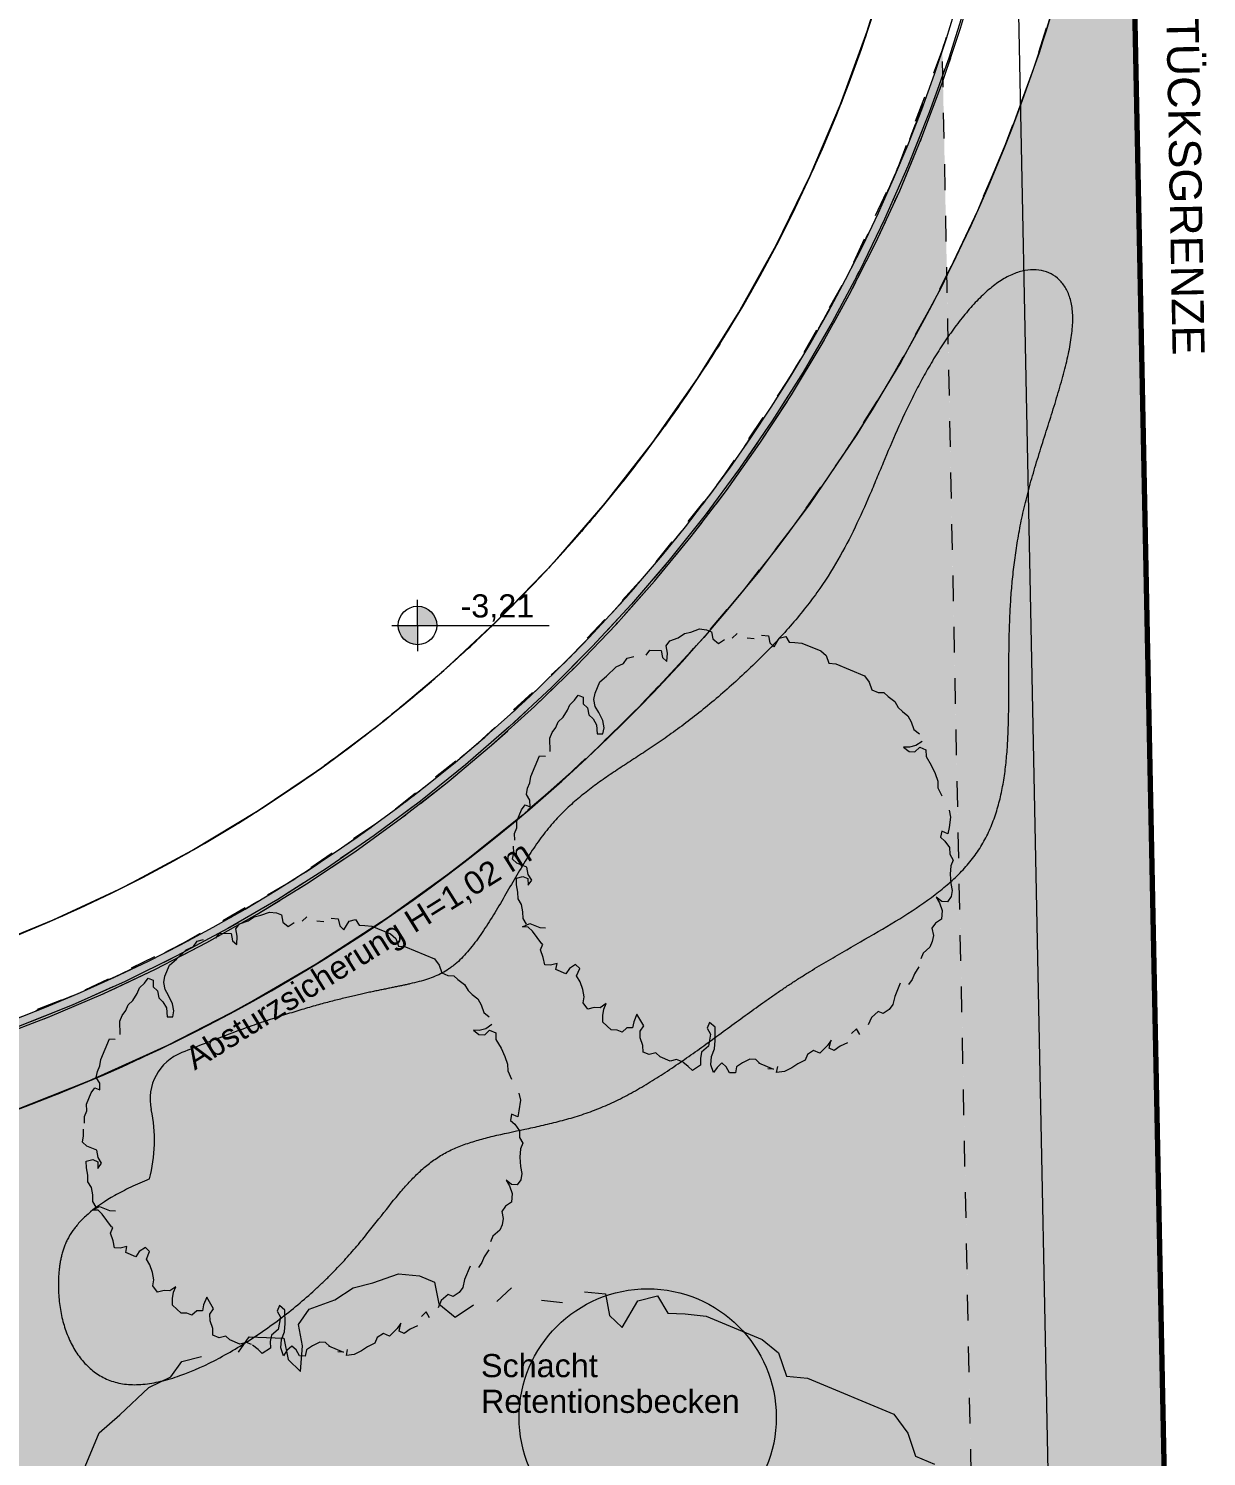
# Model space of a CAD drawing. Header units: metres. Extents: x -2.6 to 53.4, y 58.8 to 100.4.
# Drawn here: x 47.89 to 52.47, y 65.02 to 70.57 of the extents above; entities that cross this region are included whole.
import ezdxf

# ---------------------------------------------------------------- set-up
doc = ezdxf.new("R2010")
doc.units = ezdxf.units.M
doc.linetypes.add('Verdeckt', pattern=[0.003, 0.002, -0.001])
doc.linetypes.add('Verdeckt Unten', pattern=[0.005, 0.003, -0.002])
for name, color, linetype, lineweight in [('A-DETL-GENF_', 92, 'Continuous', 13), ('A-DETL-MBND', 5, 'Continuous', 5), ('A-FLOR-HRAL', 11, 'Continuous', 5), ('A_2D', 7, 'Continuous', 13), ('A_Baeume', 92, 'Continuous', 13), ('A_Decken', 8, 'Continuous', 13), ('A_Gelaender', 7, 'Continuous', 13), ('A_Grundstuecksgrenze', 5, 'Continuous', 70), ('A_Raeume', 7, 'Continuous', 13), ('A_Raeume_', 7, 'Continuous', 5), ('G-ANNO-DIMS_', 111, 'Continuous', 9), ('Text', 130, 'Continuous', 9)]:
    doc.layers.add(name, color=color, linetype=linetype, lineweight=lineweight)
doc.styles.add('Arial_2', font='arial.ttf', dxfattribs={"height": 0.09})
doc.styles.add('Arial_3', font='arial.ttf', dxfattribs={"height": 0.125})

# ---------------------------------------------------------------- blocks, each defined once
blk = doc.blocks.new('Bepf_Baum - Japanischer Ahorn - 3_0 Meter-V11-263_PP_00EG_BT1')
at = {"layer": 'A_Baeume'}
for p, q in [((-0.1845, 0.7989), (-0.1793, 0.8384)), ((-0.1793, 0.8384), (-0.1582, 0.8542)), ((-0.1582, 0.8542), (-0.1372, 0.8384)), ((-0.1372, 0.8384), (-0.1162, 0.8463)), ((-0.1162, 0.8463), (-0.0899, 0.8542)), ((-0.0899, 0.8542), (-0.011, 0.8542)), ((-0.011, 0.8542), (0.0152, 0.8463)), ((0.0152, 0.8463), (0.0363, 0.8226)), ((-0.3475, 0.7673), (-0.337, 0.791)), ((-0.2949, 0.791), (-0.2687, 0.7989)), ((-0.2476, 0.8226), (-0.2213, 0.8305)), ((-0.2213, 0.8305), (-0.2056, 0.8068)), ((-0.2056, 0.8068), (-0.1845, 0.7989)), ((0.0363, 0.8226), (0.0626, 0.8305)), ((0.0626, 0.8305), (0.1835, 0.8305)), ((0.1835, 0.8305), (0.2098, 0.8147)), ((0.2098, 0.8147), (0.2308, 0.791)), ((0.2308, 0.791), (0.2571, 0.791)), ((0.2571, 0.791), (0.2781, 0.7989)), ((0.2781, 0.7989), (0.2991, 0.791)), ((0.2991, 0.791), (0.3307, 0.7831)), ((0.3307, 0.7831), (0.3517, 0.7673)), ((-0.5263, 0.712), (-0.5052, 0.7278)), ((-0.5052, 0.7278), (-0.4789, 0.7515)), ((-0.4789, 0.7515), (-0.4527, 0.7594)), ((-0.4527, 0.7594), (-0.4316, 0.7594)), ((-0.4316, 0.7594), (-0.4159, 0.7357)), ((-0.4159, 0.7357), (-0.3896, 0.7278)), ((-0.3896, 0.7278), (-0.3738, 0.7515)), ((0.3517, 0.7673), (0.3727, 0.7594)), ((0.3727, 0.7594), (0.399, 0.7515)), ((0.399, 0.7515), (0.4201, 0.7357)), ((0.4201, 0.7357), (0.4411, 0.712)), ((-0.5683, 0.6646), (-0.542, 0.6883)), ((-0.5683, 0.6646), (-0.542, 0.6883)), ((-0.542, 0.6883), (-0.5263, 0.712)), ((0.4411, 0.712), (0.4674, 0.7041)), ((0.4884, 0.6804), (0.4726, 0.6567)), ((-0.6262, 0.6014), (-0.5841, 0.6172)), ((-0.5841, 0.6172), (-0.5683, 0.5935)), ((-0.5736, 0.6409), (-0.5683, 0.6646)), ((-0.5578, 0.6172), (-0.5736, 0.6409)), ((-0.5473, 0.5856), (-0.5578, 0.6172)), ((0.4516, 0.6409), (0.4306, 0.633)), ((0.4306, 0.633), (0.4569, 0.6251)), ((0.4726, 0.6567), (0.4516, 0.6409)), ((0.4569, 0.6251), (0.4779, 0.633)), ((0.4779, 0.633), (0.4884, 0.6567)), ((0.4884, 0.6567), (0.5147, 0.6567)), ((0.5147, 0.6567), (0.5252, 0.633)), ((0.5252, 0.633), (0.5568, 0.6093)), ((-0.6314, 0.5777), (-0.6262, 0.6014)), ((-0.5683, 0.5935), (-0.5473, 0.5856)), ((0.5568, 0.6093), (0.583, 0.5856)), ((0.583, 0.5856), (0.6041, 0.5619)), ((0.6041, 0.5619), (0.6146, 0.5382)), ((-0.7208, 0.4908), (-0.6998, 0.5145)), ((-0.6998, 0.5145), (-0.6945, 0.5382)), ((-0.6945, 0.5382), (-0.6735, 0.554)), ((0.6146, 0.5382), (0.6409, 0.5145)), ((-0.7418, 0.4434), (-0.7208, 0.4908)), ((0.6882, 0.475), (0.704, 0.4513)), ((0.704, 0.4513), (0.7145, 0.4118)), ((-0.7576, 0.4118), (-0.7418, 0.4434)), ((-0.7576, 0.3644), (-0.7576, 0.4118)), ((0.7145, 0.4118), (0.7197, 0.3881)), ((-0.7523, 0.3407), (-0.7576, 0.3644)), ((-0.7366, 0.317), (-0.7523, 0.3407)), ((0.6934, 0.3881), (0.6987, 0.3644)), ((0.7197, 0.3881), (0.6934, 0.3881)), ((0.6987, 0.3644), (0.7197, 0.3565)), ((0.7197, 0.3565), (0.746, 0.3407)), ((0.746, 0.3407), (0.7565, 0.317)), ((-0.8312, 0.2854), (-0.8207, 0.3091)), ((-0.8312, 0.2617), (-0.8312, 0.2854)), ((-0.8207, 0.3091), (-0.8154, 0.3328)), ((-0.8154, 0.3328), (-0.7944, 0.3328)), ((-0.7944, 0.3328), (-0.7839, 0.3091)), ((-0.7839, 0.3091), (-0.7628, 0.3012)), ((-0.7628, 0.3012), (-0.7471, 0.2775)), ((-0.7155, 0.3012), (-0.7366, 0.317)), ((-0.6892, 0.2775), (-0.7155, 0.3012)), ((0.7565, 0.317), (0.7776, 0.3012)), ((0.7776, 0.3012), (0.7776, 0.2775)), ((-0.847, 0.2064), (-0.8365, 0.2301)), ((-0.8365, 0.2301), (-0.8312, 0.2617)), ((-0.7471, 0.2775), (-0.726, 0.2696)), ((-0.726, 0.2696), (-0.705, 0.2538)), ((-0.705, 0.2538), (-0.6892, 0.2222)), ((-0.6735, 0.2538), (-0.6892, 0.2775)), ((-0.6892, 0.2222), (-0.6682, 0.2301)), ((-0.6682, 0.2301), (-0.6735, 0.2538)), ((0.7776, 0.2775), (0.7881, 0.2459)), ((0.7881, 0.2459), (0.8039, 0.2143)), ((-0.8522, 0.159), (-0.847, 0.1827)), ((-0.847, 0.1827), (-0.847, 0.2064)), ((0.8039, 0.2143), (0.8196, 0.1906)), ((0.8196, 0.1906), (0.8249, 0.1669)), ((0.8249, 0.1669), (0.8196, 0.1432)), ((-0.8522, 0.1353), (-0.8522, 0.159)), ((-0.8312, 0.0879), (-0.8522, 0.1353)), ((0.7723, 0.1432), (0.7933, 0.1274)), ((0.7986, 0.1353), (0.7723, 0.1432)), ((0.7933, 0.1274), (0.8144, 0.1037)), ((0.8196, 0.1432), (0.7986, 0.1353)), ((-0.8627, 0.0563), (-0.8417, 0.0642)), ((-0.8627, -0.0306), (-0.8627, 0.0563)), ((0.8249, 0.0721), (0.8091, 0.0484)), ((0.8144, 0.1037), (0.8249, 0.0721)), ((0.8091, 0.0484), (0.8039, 0.0247)), ((0.8039, 0.0247), (0.8196, 0.001)), ((0.8196, 0.001), (0.8249, -0.0227)), ((-0.8575, -0.0543), (-0.8627, -0.0306)), ((-0.8575, -0.078), (-0.8575, -0.0543)), ((0.8249, -0.0464), (0.8091, -0.078)), ((0.8249, -0.0227), (0.8249, -0.0464)), ((-0.8522, -0.1017), (-0.8575, -0.078)), ((-0.8312, -0.1175), (-0.8522, -0.1017)), ((0.8091, -0.078), (0.8091, -0.1017)), ((-0.847, -0.1649), (-0.8417, -0.1412)), ((-0.847, -0.2123), (-0.847, -0.1649)), ((-0.8417, -0.1412), (-0.8207, -0.1412)), ((-0.8207, -0.1412), (-0.8312, -0.1175)), ((0.8144, -0.1333), (0.8091, -0.1649)), ((0.8091, -0.1649), (0.8091, -0.1886)), ((-0.8365, -0.236), (-0.847, -0.2123)), ((0.7723, -0.2202), (0.7723, -0.2755)), ((0.8091, -0.1886), (0.8039, -0.2123)), ((-0.8365, -0.2597), (-0.8365, -0.236)), ((-0.8259, -0.2834), (-0.8365, -0.2597)), ((0.7723, -0.2755), (0.7776, -0.3071)), ((-0.8102, -0.3308), (-0.8207, -0.3071)), ((-0.8049, -0.3545), (-0.8102, -0.3308)), ((0.7723, -0.3308), (0.7565, -0.3545)), ((0.7776, -0.3071), (0.7723, -0.3308)), ((-0.7839, -0.3624), (-0.8049, -0.3545)), ((-0.7418, -0.3624), (-0.7839, -0.3624)), ((-0.726, -0.3861), (-0.7418, -0.3624)), ((-0.705, -0.4019), (-0.726, -0.3861)), ((0.7355, -0.3545), (0.7197, -0.3861)), ((0.7197, -0.3861), (0.7197, -0.4177)), ((0.7565, -0.3545), (0.7355, -0.3545)), ((-0.7628, -0.4177), (-0.7418, -0.4019)), ((-0.7523, -0.4414), (-0.7628, -0.4177)), ((-0.7366, -0.4651), (-0.7523, -0.4414)), ((-0.7418, -0.4019), (-0.7208, -0.4019)), ((-0.7208, -0.4019), (-0.7103, -0.4256)), ((-0.7103, -0.4256), (-0.705, -0.4019)), ((-0.726, -0.4888), (-0.7366, -0.4651)), ((-0.705, -0.5046), (-0.726, -0.4888)), ((0.6829, -0.4493), (0.6724, -0.473)), ((0.704, -0.4651), (0.6829, -0.4493)), ((-0.6892, -0.5283), (-0.705, -0.5046)), ((-0.6787, -0.552), (-0.6892, -0.5283)), ((-0.6577, -0.5678), (-0.6787, -0.552)), ((-0.6051, -0.5599), (-0.5841, -0.552)), ((0.6041, -0.552), (0.5883, -0.5915)), ((0.6093, -0.5283), (0.6041, -0.552)), ((0.6146, -0.5599), (0.6093, -0.5283)), ((0.6514, -0.5362), (0.6356, -0.5599)), ((0.6724, -0.5125), (0.6514, -0.5362)), ((-0.6682, -0.5836), (-0.6472, -0.5599)), ((-0.6472, -0.5757), (-0.6682, -0.5836)), ((-0.6472, -0.5599), (-0.6051, -0.5599)), ((-0.6262, -0.5836), (-0.6472, -0.5757)), ((-0.5736, -0.6152), (-0.6262, -0.5836)), ((0.562, -0.5915), (0.5462, -0.6152)), ((0.5883, -0.5915), (0.562, -0.5915)), ((0.6356, -0.5599), (0.6146, -0.5599)), ((-0.5683, -0.6152), (-0.5736, -0.6152)), ((-0.5683, -0.6389), (-0.5683, -0.6152)), ((-0.5473, -0.6626), (-0.5683, -0.6389)), ((-0.5315, -0.6863), (-0.5473, -0.6626)), ((-0.4895, -0.6626), (-0.5105, -0.6784)), ((-0.4842, -0.6863), (-0.4895, -0.6626)), ((-0.4369, -0.6626), (-0.4421, -0.6863)), ((-0.4211, -0.6389), (-0.4369, -0.6626)), ((-0.4001, -0.6468), (-0.4211, -0.6389)), ((-0.4001, -0.6784), (-0.4001, -0.6468)), ((0.1467, -0.6468), (0.1467, -0.6705)), ((0.173, -0.6547), (0.1467, -0.6468)), ((0.194, -0.7021), (0.173, -0.6547)), ((0.5252, -0.6626), (0.5094, -0.6863)), ((0.5462, -0.6389), (0.5252, -0.6626)), ((0.5462, -0.6152), (0.5462, -0.6389)), ((-0.5105, -0.6784), (-0.5315, -0.6863)), ((-0.4421, -0.6863), (-0.4842, -0.6863)), ((-0.3791, -0.6942), (-0.4001, -0.6784)), ((-0.358, -0.7179), (-0.3791, -0.6942)), ((-0.3423, -0.7416), (-0.358, -0.7179)), ((0.1467, -0.6705), (0.1677, -0.6863)), ((0.1677, -0.6863), (0.1782, -0.7337)), ((0.2045, -0.7337), (0.194, -0.7021)), ((0.3465, -0.7179), (0.3254, -0.7416)), ((0.3675, -0.71), (0.3465, -0.7179)), ((0.3885, -0.7179), (0.3675, -0.71)), ((0.3833, -0.7179), (0.4464, -0.7179)), ((0.4464, -0.7179), (0.4253, -0.7258)), ((0.4621, -0.7258), (0.4569, -0.7021)), ((0.4884, -0.71), (0.4621, -0.7258)), ((0.5094, -0.6863), (0.4884, -0.71)), ((-0.337, -0.7653), (-0.3423, -0.7416)), ((-0.3107, -0.7811), (-0.337, -0.7653)), ((-0.2897, -0.7653), (-0.3107, -0.7811)), ((-0.2687, -0.7574), (-0.2897, -0.7653)), ((-0.2529, -0.7337), (-0.2687, -0.7574)), ((-0.2529, -0.7574), (-0.2529, -0.7337)), ((-0.2476, -0.7811), (-0.2529, -0.7574)), ((-0.1267, -0.7258), (-0.1267, -0.7574)), ((-0.0846, -0.7574), (-0.1267, -0.7258)), ((-0.1267, -0.7574), (-0.1214, -0.7811)), ((-0.0899, -0.7811), (-0.0846, -0.7574)), ((0.1782, -0.7337), (0.1625, -0.7653)), ((0.1625, -0.7653), (0.1677, -0.789)), ((0.2045, -0.7653), (0.2045, -0.7337)), ((0.215, -0.7969), (0.2045, -0.7653)), ((0.2518, -0.7732), (0.2413, -0.7969)), ((0.2729, -0.7811), (0.2518, -0.7732)), ((0.3254, -0.7416), (0.3097, -0.7653)), ((0.3097, -0.7653), (0.3149, -0.789)), ((-0.2371, -0.8048), (-0.2476, -0.7811)), ((-0.1951, -0.8206), (-0.2371, -0.8048)), ((-0.174, -0.8127), (-0.1951, -0.8206)), ((-0.153, -0.8127), (-0.174, -0.8127)), ((-0.1425, -0.789), (-0.153, -0.8127)), ((-0.1214, -0.7811), (-0.1425, -0.789)), ((-0.0794, -0.8048), (-0.0899, -0.7811)), ((-0.0584, -0.8285), (-0.0794, -0.8048)), ((-0.0478, -0.8522), (-0.0584, -0.8285)), ((0.0836, -0.8285), (0.0626, -0.8443)), ((0.1046, -0.8285), (0.0836, -0.8285)), ((0.1362, -0.8364), (0.1099, -0.8285)), ((0.1782, -0.8127), (0.1572, -0.8443)), ((0.1677, -0.789), (0.1782, -0.8127)), ((0.2361, -0.8206), (0.215, -0.7969)), ((0.2413, -0.7969), (0.2361, -0.8206)), ((0.2939, -0.7969), (0.2729, -0.7811)), ((0.3149, -0.789), (0.2939, -0.7969)), ((-0.0216, -0.8522), (-0.0478, -0.8522)), ((-0.0005, -0.8364), (-0.0216, -0.8522)), ((0.0205, -0.8443), (-0.0005, -0.8364)), ((0.0626, -0.8443), (0.0205, -0.8443)), ((0.1572, -0.8443), (0.1362, -0.8364))]:
    blk.add_line(p, q, dxfattribs=at)
blk = doc.blocks.new('Bepf_Baum - Rotahorn - 9 Meter-1598783-263_PP_00EG_BT1')
at = {"layer": 'A_Baeume'}
for p, q in [((-0.5378, 2.5152), (-0.4747, 2.5626)), ((-0.4747, 2.5626), (-0.4117, 2.5152)), ((-0.3486, 2.5389), (-0.2697, 2.5626)), ((-0.2697, 2.5626), (-0.0331, 2.5626)), ((-0.0331, 2.5626), (0.0457, 2.5389)), ((-0.5536, 2.3967), (-0.5378, 2.5152)), ((-0.4117, 2.5152), (-0.3486, 2.5389)), ((0.0457, 2.5389), (0.1088, 2.4678)), ((-0.7429, 2.4678), (-0.664, 2.4915)), ((-0.664, 2.4915), (-0.6167, 2.4204)), ((0.1088, 2.4678), (0.1877, 2.4915)), ((0.1877, 2.4915), (0.5504, 2.4915)), ((0.5504, 2.4915), (0.6293, 2.4441)), ((-0.8848, 2.373), (-0.806, 2.3967)), ((-0.6167, 2.4204), (-0.5536, 2.3967)), ((0.6293, 2.4441), (0.6924, 2.373)), ((-1.0425, 2.3019), (-1.011, 2.373)), ((0.6924, 2.373), (0.7713, 2.373)), ((-1.4368, 2.2545), (-1.358, 2.2782)), ((-1.358, 2.2782), (-1.2949, 2.2782)), ((-1.2949, 2.2782), (-1.2476, 2.2071)), ((-1.5157, 2.1834), (-1.4368, 2.2545)), ((-1.1687, 2.1834), (-1.1214, 2.2545)), ((-1.5788, 2.136), (-1.5157, 2.1834)), ((-1.2476, 2.2071), (-1.1687, 2.1834)), ((-1.6261, 2.0649), (-1.5788, 2.136)), ((-1.705, 1.9938), (-1.6261, 2.0649)), ((-1.705, 1.9938), (-1.6261, 2.0649)), ((-1.7207, 1.9227), (-1.705, 1.9938)), ((-1.6734, 1.8516), (-1.7207, 1.9227)), ((-1.8785, 1.8042), (-1.7523, 1.8516)), ((-1.7523, 1.8516), (-1.705, 1.7805)), ((-1.6419, 1.7568), (-1.6734, 1.8516)), ((-1.8942, 1.7331), (-1.8785, 1.8042)), ((-1.705, 1.7805), (-1.6419, 1.7568)), ((-2.0993, 1.5435), (-2.0835, 1.6146)), ((-2.0835, 1.6146), (-2.0204, 1.662)), ((-2.1624, 1.4724), (-2.0993, 1.5435)), ((-2.2255, 1.3302), (-2.1624, 1.4724)), ((-2.2728, 1.2354), (-2.2255, 1.3302)), ((-2.2728, 1.0932), (-2.2728, 1.2354))]:
    blk.add_line(p, q, dxfattribs=at)
blk = doc.blocks.new('Geländer - Geländer-11075720-263_PP_00EG_BT1')
at = {"layer": 'A_Gelaender', "lineweight": 5}
for p, q in [((51.4673, 70.4264), (51.4786, 70.4604)), ((51.4673, 70.4264), (51.4786, 70.4604)), ((51.4673, 70.4264), (51.4786, 70.4604)), ((51.4673, 70.4264), (51.4786, 70.4604)), ((51.4673, 70.4264), (51.4786, 70.4604)), ((51.4559, 70.4172), (51.4258, 70.3327)), ((51.4559, 70.4172), (51.4258, 70.3327)), ((51.4559, 70.4172), (51.4258, 70.3327)), ((51.4559, 70.4172), (51.4258, 70.3327)), ((51.4559, 70.4172), (51.4258, 70.3327)), ((51.3664, 70.1745), (51.3327, 70.0899)), ((51.3664, 70.1745), (51.3327, 70.0899)), ((51.3664, 70.1745), (51.3327, 70.0899)), ((51.3664, 70.1745), (51.3327, 70.0899)), ((51.3664, 70.1745), (51.3327, 70.0899)), ((51.2628, 69.9263), (51.2316, 69.8556)), ((51.2628, 69.9263), (51.2316, 69.8556)), ((51.2628, 69.9263), (51.2316, 69.8556)), ((51.2628, 69.9263), (51.2316, 69.8556)), ((51.2628, 69.9263), (51.2316, 69.8556)), ((51.1216, 69.6275), (51.111, 69.6077)), ((51.1216, 69.6275), (51.111, 69.6077)), ((51.1216, 69.6275), (51.111, 69.6077)), ((51.1216, 69.6275), (51.111, 69.6077)), ((51.1216, 69.6275), (51.111, 69.6077)), ((51.0014, 69.4043), (50.96, 69.3329)), ((51.0014, 69.4043), (50.96, 69.3329)), ((51.0014, 69.4043), (50.96, 69.3329)), ((51.0014, 69.4043), (50.96, 69.3329)), ((51.0014, 69.4043), (50.96, 69.3329)), ((50.871, 69.1841), (50.8221, 69.1066)), ((50.871, 69.1841), (50.8221, 69.1066)), ((50.871, 69.1841), (50.8221, 69.1066)), ((50.871, 69.1841), (50.8221, 69.1066)), ((50.871, 69.1841), (50.8221, 69.1066)), ((50.728, 68.9644), (50.6793, 68.8932)), ((50.728, 68.9644), (50.6793, 68.8932)), ((50.728, 68.9644), (50.6793, 68.8932)), ((50.728, 68.9644), (50.6793, 68.8932)), ((50.728, 68.9644), (50.6793, 68.8932)), ((50.5545, 68.7218), (50.5296, 68.6881)), ((50.5545, 68.7218), (50.5296, 68.6881)), ((50.5545, 68.7218), (50.5296, 68.6881)), ((50.5545, 68.7218), (50.5296, 68.6881)), ((50.5545, 68.7218), (50.5296, 68.6881)), ((50.3716, 68.4905), (50.3263, 68.4378)), ((50.3716, 68.4905), (50.3263, 68.4378)), ((50.3716, 68.4905), (50.3263, 68.4378)), ((50.3716, 68.4905), (50.3263, 68.4378)), ((50.3716, 68.4905), (50.3263, 68.4378)), ((50.2035, 68.2975), (50.1434, 68.2326)), ((50.2035, 68.2975), (50.1434, 68.2326)), ((50.2035, 68.2975), (50.1434, 68.2326)), ((50.2035, 68.2975), (50.1434, 68.2326)), ((50.2035, 68.2975), (50.1434, 68.2326)), ((50.0266, 68.1108), (49.9628, 68.0467)), ((50.0266, 68.1108), (49.9628, 68.0467)), ((50.0266, 68.1108), (49.9628, 68.0467)), ((50.0266, 68.1108), (49.9628, 68.0467)), ((50.0266, 68.1108), (49.9628, 68.0467)), ((49.8317, 67.9218), (49.7777, 67.8715)), ((49.8317, 67.9218), (49.7777, 67.8715)), ((49.8317, 67.9218), (49.7777, 67.8715)), ((49.8317, 67.9218), (49.7777, 67.8715)), ((49.8317, 67.9218), (49.7777, 67.8715)), ((49.5868, 67.7053), (49.5561, 67.6805)), ((49.5868, 67.7053), (49.5561, 67.6805)), ((49.5868, 67.7053), (49.5561, 67.6805)), ((49.5868, 67.7053), (49.5561, 67.6805)), ((49.5868, 67.7053), (49.5561, 67.6805)), ((49.3883, 67.5473), (49.3205, 67.4967)), ((49.3883, 67.5473), (49.3205, 67.4967)), ((49.3883, 67.5473), (49.3205, 67.4967)), ((49.3883, 67.5473), (49.3205, 67.4967)), ((49.3883, 67.5473), (49.3205, 67.4967)), ((49.1814, 67.3961), (49.1058, 67.344)), ((49.1814, 67.3961), (49.1058, 67.344)), ((49.1814, 67.3961), (49.1058, 67.344)), ((49.1814, 67.3961), (49.1058, 67.344)), ((49.1814, 67.3961), (49.1058, 67.344)), ((48.9623, 67.2497), (48.891, 67.2043)), ((48.9623, 67.2497), (48.891, 67.2043)), ((48.9623, 67.2497), (48.891, 67.2043)), ((48.9623, 67.2497), (48.891, 67.2043)), ((48.9623, 67.2497), (48.891, 67.2043)), ((48.7068, 67.0949), (48.6727, 67.0749)), ((48.7068, 67.0949), (48.6727, 67.0749)), ((48.7068, 67.0949), (48.6727, 67.0749)), ((48.7068, 67.0949), (48.6727, 67.0749)), ((48.7068, 67.0949), (48.6727, 67.0749)), ((48.4496, 66.9555), (48.3833, 66.923)), ((48.4496, 66.9555), (48.3833, 66.923)), ((48.4496, 66.9555), (48.3833, 66.923)), ((48.4496, 66.9555), (48.3833, 66.923)), ((48.4496, 66.9555), (48.3833, 66.923)), ((48.22, 66.8449), (48.1373, 66.808)), ((48.22, 66.8449), (48.1373, 66.808)), ((48.22, 66.8449), (48.1373, 66.808)), ((48.22, 66.8449), (48.1373, 66.808)), ((48.22, 66.8449), (48.1373, 66.808)), ((47.982, 66.7421), (47.8999, 66.709)), ((47.982, 66.7421), (47.8999, 66.709)), ((47.982, 66.7421), (47.8999, 66.709)), ((47.982, 66.7421), (47.8999, 66.709)), ((47.982, 66.7421), (47.8999, 66.709))]:
    blk.add_line(p, q, dxfattribs=at)
at = {"layer": 'A_Gelaender', "lineweight": 5, "flags": 128}
for points in [[(51.5384, 70.6734), (51.4708, 70.4589), (51.3953, 70.2471), (51.3122, 70.0382), (51.2214, 69.8325), (51.1231, 69.6303), (51.0174, 69.4318), (50.9045, 69.2373), (50.7845, 69.0471), (50.6577, 68.8615), (50.5241, 68.6806), (50.3839, 68.5048), (50.2374, 68.3342), (50.0847, 68.1692), (49.926, 68.0098), (49.7616, 67.8564), (49.5917, 67.7092), (49.4165, 67.5683), (49.2362, 67.4339), (49.051, 67.3062), (48.8614, 67.1855), (48.6674, 67.0718), (48.4693, 66.9653), (48.2675, 66.8661), (48.0622, 66.7744), (47.8537, 66.6904)], [(47.7656, 66.649), (47.9756, 66.7298), (48.1825, 66.8183), (48.386, 66.9143), (48.5858, 67.0177), (48.7817, 67.1283), (48.9734, 67.2461), (49.1607, 67.3709), (49.3432, 67.5024), (49.5208, 67.6406), (49.6932, 67.7852), (49.8602, 67.936), (50.0215, 68.0929), (50.1769, 68.2556), (50.3263, 68.4238), (50.4694, 68.5975), (50.606, 68.7763), (50.7359, 68.96), (50.859, 69.1483), (50.9752, 69.341), (51.0841, 69.5379), (51.1858, 69.7386), (51.28, 69.943), (51.3666, 70.1506), (51.4456, 70.3613), (51.5167, 70.5748)], [(51.4806, 70.4663), (51.5167, 70.5748), (51.5284, 70.6146)], [(51.4806, 70.4663), (51.5167, 70.5748), (51.5284, 70.6146)], [(51.4806, 70.4663), (51.5167, 70.5748), (51.5284, 70.6146)], [(51.4806, 70.4663), (51.5167, 70.5748), (51.5284, 70.6146)], [(51.4806, 70.4663), (51.5167, 70.5748), (51.5284, 70.6146)], [(51.3604, 70.1357), (51.3666, 70.1506), (51.4456, 70.3613), (51.4494, 70.3728)], [(51.3604, 70.1357), (51.3666, 70.1506), (51.4456, 70.3613), (51.4494, 70.3728)], [(51.3604, 70.1357), (51.3666, 70.1506), (51.4456, 70.3613), (51.4494, 70.3728)], [(51.3604, 70.1357), (51.3666, 70.1506), (51.4456, 70.3613), (51.4494, 70.3728)], [(51.3604, 70.1357), (51.3666, 70.1506), (51.4456, 70.3613), (51.4494, 70.3728)], [(51.261, 69.9017), (51.28, 69.943), (51.3351, 70.075)], [(51.261, 69.9017), (51.28, 69.943), (51.3351, 70.075)], [(51.261, 69.9017), (51.28, 69.943), (51.3351, 70.075)], [(51.261, 69.9017), (51.28, 69.943), (51.3351, 70.075)], [(51.261, 69.9017), (51.28, 69.943), (51.3351, 70.075)], [(51.15, 69.668), (51.1858, 69.7386), (51.2243, 69.8223)], [(51.15, 69.668), (51.1858, 69.7386), (51.2243, 69.8223)], [(51.15, 69.668), (51.1858, 69.7386), (51.2243, 69.8223)], [(51.15, 69.668), (51.1858, 69.7386), (51.2243, 69.8223)], [(51.15, 69.668), (51.1858, 69.7386), (51.2243, 69.8223)], [(51.024, 69.4292), (51.0841, 69.5379), (51.1089, 69.5868)], [(51.024, 69.4292), (51.0841, 69.5379), (51.1089, 69.5868)], [(51.024, 69.4292), (51.0841, 69.5379), (51.1089, 69.5868)], [(51.024, 69.4292), (51.0841, 69.5379), (51.1089, 69.5868)], [(51.024, 69.4292), (51.0841, 69.5379), (51.1089, 69.5868)], [(50.8568, 69.1449), (50.859, 69.1483), (50.9752, 69.341), (50.987, 69.3624)], [(50.8568, 69.1449), (50.859, 69.1483), (50.9752, 69.341), (50.987, 69.3624)], [(50.8568, 69.1449), (50.859, 69.1483), (50.9752, 69.341), (50.987, 69.3624)], [(50.8568, 69.1449), (50.859, 69.1483), (50.9752, 69.341), (50.987, 69.3624)], [(50.8568, 69.1449), (50.859, 69.1483), (50.9752, 69.341), (50.987, 69.3624)], [(50.7169, 68.9331), (50.7359, 68.96), (50.8418, 69.1219)], [(50.7169, 68.9331), (50.7359, 68.96), (50.8418, 69.1219)], [(50.7169, 68.9331), (50.7359, 68.96), (50.8418, 69.1219)], [(50.7169, 68.9331), (50.7359, 68.96), (50.8418, 69.1219)], [(50.7169, 68.9331), (50.7359, 68.96), (50.8418, 69.1219)], [(50.567, 68.7252), (50.606, 68.7763), (50.6641, 68.8584)], [(50.567, 68.7252), (50.606, 68.7763), (50.6641, 68.8584)], [(50.567, 68.7252), (50.606, 68.7763), (50.6641, 68.8584)], [(50.567, 68.7252), (50.606, 68.7763), (50.6641, 68.8584)], [(50.567, 68.7252), (50.606, 68.7763), (50.6641, 68.8584)], [(50.405, 68.5194), (50.4694, 68.5975), (50.5113, 68.6524)], [(50.405, 68.5194), (50.4694, 68.5975), (50.5113, 68.6524)], [(50.405, 68.5194), (50.4694, 68.5975), (50.5113, 68.6524)], [(50.405, 68.5194), (50.4694, 68.5975), (50.5113, 68.6524)], [(50.405, 68.5194), (50.4694, 68.5975), (50.5113, 68.6524)], [(50.2094, 68.2922), (50.3263, 68.4238), (50.3499, 68.4525)], [(50.2094, 68.2922), (50.3263, 68.4238), (50.3499, 68.4525)], [(50.2094, 68.2922), (50.3263, 68.4238), (50.3499, 68.4525)], [(50.2094, 68.2922), (50.3263, 68.4238), (50.3499, 68.4525)], [(50.2094, 68.2922), (50.3263, 68.4238), (50.3499, 68.4525)], [(50.0069, 68.0787), (50.0215, 68.0929), (50.1769, 68.2556), (50.1823, 68.2616)], [(50.0069, 68.0787), (50.0215, 68.0929), (50.1769, 68.2556), (50.1823, 68.2616)], [(50.0069, 68.0787), (50.0215, 68.0929), (50.1769, 68.2556), (50.1823, 68.2616)], [(50.0069, 68.0787), (50.0215, 68.0929), (50.1769, 68.2556), (50.1823, 68.2616)], [(50.0069, 68.0787), (50.0215, 68.0929), (50.1769, 68.2556), (50.1823, 68.2616)], [(49.8228, 67.9023), (49.8602, 67.936), (49.9557, 68.0289)], [(49.8228, 67.9023), (49.8602, 67.936), (49.9557, 68.0289)], [(49.8228, 67.9023), (49.8602, 67.936), (49.9557, 68.0289)], [(49.8228, 67.9023), (49.8602, 67.936), (49.9557, 68.0289)], [(49.8228, 67.9023), (49.8602, 67.936), (49.9557, 68.0289)], [(49.6284, 67.7309), (49.6932, 67.7852), (49.7559, 67.8419)], [(49.6284, 67.7309), (49.6932, 67.7852), (49.7559, 67.8419)], [(49.6284, 67.7309), (49.6932, 67.7852), (49.7559, 67.8419)], [(49.6284, 67.7309), (49.6932, 67.7852), (49.7559, 67.8419)], [(49.6284, 67.7309), (49.6932, 67.7852), (49.7559, 67.8419)], [(49.4162, 67.5592), (49.5208, 67.6406), (49.5594, 67.6729)], [(49.4162, 67.5592), (49.5208, 67.6406), (49.5594, 67.6729)], [(49.4162, 67.5592), (49.5208, 67.6406), (49.5594, 67.6729)], [(49.4162, 67.5592), (49.5208, 67.6406), (49.5594, 67.6729)], [(49.4162, 67.5592), (49.5208, 67.6406), (49.5594, 67.6729)], [(49.154, 67.3664), (49.1607, 67.3709), (49.3432, 67.5024), (49.3592, 67.5149)], [(49.154, 67.3664), (49.1607, 67.3709), (49.3432, 67.5024), (49.3592, 67.5149)], [(49.154, 67.3664), (49.1607, 67.3709), (49.3432, 67.5024), (49.3592, 67.5149)], [(49.154, 67.3664), (49.1607, 67.3709), (49.3432, 67.5024), (49.3592, 67.5149)], [(49.154, 67.3664), (49.1607, 67.3709), (49.3432, 67.5024), (49.3592, 67.5149)], [(48.9418, 67.2267), (48.9734, 67.2461), (49.1199, 67.3437)], [(48.9418, 67.2267), (48.9734, 67.2461), (49.1199, 67.3437)], [(48.9418, 67.2267), (48.9734, 67.2461), (49.1199, 67.3437)], [(48.9418, 67.2267), (48.9734, 67.2461), (49.1199, 67.3437)], [(48.9418, 67.2267), (48.9734, 67.2461), (49.1199, 67.3437)], [(48.7216, 67.0944), (48.7817, 67.1283), (48.8688, 67.1818)], [(48.7216, 67.0944), (48.7817, 67.1283), (48.8688, 67.1818)], [(48.7216, 67.0944), (48.7817, 67.1283), (48.8688, 67.1818)], [(48.7216, 67.0944), (48.7817, 67.1283), (48.8688, 67.1818)], [(48.7216, 67.0944), (48.7817, 67.1283), (48.8688, 67.1818)], [(48.4965, 66.9714), (48.5858, 67.0177), (48.6417, 67.0492)], [(48.4965, 66.9714), (48.5858, 67.0177), (48.6417, 67.0492)], [(48.4965, 66.9714), (48.5858, 67.0177), (48.6417, 67.0492)], [(48.4965, 66.9714), (48.5858, 67.0177), (48.6417, 67.0492)], [(48.4965, 66.9714), (48.5858, 67.0177), (48.6417, 67.0492)], [(48.2109, 66.8317), (48.386, 66.9143), (48.4152, 66.9294)], [(48.2109, 66.8317), (48.386, 66.9143), (48.4152, 66.9294)], [(48.2109, 66.8317), (48.386, 66.9143), (48.4152, 66.9294)], [(48.2109, 66.8317), (48.386, 66.9143), (48.4152, 66.9294)], [(48.2109, 66.8317), (48.386, 66.9143), (48.4152, 66.9294)], [(47.9528, 66.721), (47.9756, 66.7298), (48.1825, 66.8183), (48.1861, 66.82)], [(47.9528, 66.721), (47.9756, 66.7298), (48.1825, 66.8183), (48.1861, 66.82)], [(47.9528, 66.721), (47.9756, 66.7298), (48.1825, 66.8183), (48.1861, 66.82)], [(47.9528, 66.721), (47.9756, 66.7298), (48.1825, 66.8183), (48.1861, 66.82)], [(47.9528, 66.721), (47.9756, 66.7298), (48.1825, 66.8183), (48.1861, 66.82)]]:
    blk.add_lwpolyline(points, dxfattribs=at)
blk = doc.blocks.new('Family - ___-3180367-263_PP_00EG_BT1')
at = {"layer": 'A_Grundstuecksgrenze'}
blk.add_line((51.8163, 89.256), (52.3881, 61.0126), dxfattribs=at)
blk = doc.blocks.new('Höhenkoten - 018-55641-263_PP_00EG_BT1')
at = {"layer": 'G-ANNO-DIMS_'}
h = blk.add_hatch(color=256, dxfattribs=at)
edge = h.paths.add_edge_path()
edge.add_line((0, 0), (0, 0.0015))
edge.add_arc((0, 0), 0.0015, 0, 90, ccw=False)
edge.add_line((0.0015, 0), (0, 0))
h = blk.add_hatch(color=256, dxfattribs=at)
edge = h.paths.add_edge_path()
edge.add_line((0, 0), (0, -0.0015))
edge.add_arc((0, 0), 0.0015, 180, 270, ccw=False)
edge.add_line((-0.0015, 0), (0, 0))
for p, q in [((0, 0), (0, 0.002)), ((-0.002, 0), (0.01024, 0)), ((0, 0), (0, -0.002))]:
    blk.add_line(p, q, dxfattribs=at)
blk.add_circle((0, 0), 0.0015, dxfattribs=at)

msp = doc.modelspace()

# ---------------------------------------------------------------- hatches: boundary and pattern name
at = {"layer": 'A-DETL-GENF_', "lineweight": 5}
h = msp.add_hatch(dxfattribs=at)
h.set_pattern_fill('FP_190', color=55, style=0, pattern_type=2)
h.set_pattern_definition([(90, (0, 0), (-0.17961, 0.17961), [0.04762, -0.31159]), (45, (0, 0), (-0.1796051, 0.1796051), [0.04763, -0.20638]), (135, (0, 0), (-0.1796051, -0.1796051), [0.04763, -0.20638])])
h.paths.add_polyline_path([(34.7107, 60.855), (52.384, 61.2128), (52.1571, 72.4222), (52.1451, 72.1393), (52.121, 71.8571), (52.0848, 71.5763), (52.0367, 71.2973), (51.9766, 71.0206), (51.9047, 70.7467), (51.8211, 70.4761), (51.726, 70.2094), (51.6148, 69.9366), (51.5019, 69.6894), (51.4638, 69.6145), (51.623, 61.7473), (42.6165, 61.565), (42.6165, 64.5224), (44.4165, 64.5224), (44.4165, 66.3224), (45.3057, 66.3224), (45.2894, 67.2448), (4.08, 67.2448), (4.0798, 63.3276), (4.1212, 63.3272), (4.1212, 63.1651), (4.0798, 63.1651), (4.0798, 63.1451), (4.1212, 63.1451), (4.1212, 63.1272), (4.0798, 63.1272), (4.0798, 63.0653), (-0.8892, 63.0653), (-0.8892, 61.0725), (4.1981, 61.0384), (34.7107, 60.855)])
h.paths.add_polyline_path([(29.0332, 61.4364), (29.0332, 61.6364), (29.2332, 61.6364), (29.0582, 61.6114), (29.0426, 61.5023)])
h.paths.add_polyline_path([(17.1332, 61.5023), (17.1332, 61.7023), (17.3332, 61.7023), (17.1582, 61.6773), (17.1503, 61.6218)])
h.paths.add_polyline_path([(4.8332, 61.5762), (4.8332, 61.7762), (5.0332, 61.7762), (4.8582, 61.7512), (4.8396, 61.6206)])
h.paths.add_polyline_path([(41.62, 62.1154), (41.62, 62.3154), (41.82, 62.3154), (41.645, 62.2904)])
h.paths.add_polyline_path([(41.0642, 62.3645), (41.0141, 62.365), (40.9657, 62.3779), (40.922, 62.4025), (40.8858, 62.4371), (40.8593, 62.4797), (40.8443, 62.5275), (40.8416, 62.5775), (40.8514, 62.6267), (40.8731, 62.6718), (40.9054, 62.7102), (40.9462, 62.7393), (40.9929, 62.7573), (41.0015, 63.6436), (40.8515, 63.6451), (40.853, 63.7951), (41.003, 63.7936), (41.0115, 64.6799), (40.9652, 64.6989), (40.9249, 64.7288), (40.8934, 64.7677), (40.8726, 64.8133), (40.8637, 64.8626), (40.8674, 64.9126), (40.8833, 64.9601), (40.9106, 65.0021), (40.9475, 65.0361), (40.9916, 65.0598), (41.0403, 65.0717), (41.0904, 65.0713), (41.1388, 65.0583), (41.1825, 65.0338), (41.2187, 64.9991), (41.2452, 64.9566), (41.2602, 64.9088), (41.2629, 64.8587), (41.2531, 64.8096), (41.2313, 64.7645), (41.1991, 64.7261), (41.1583, 64.697), (41.1115, 64.679), (41.103, 63.7927), (41.2529, 63.7912), (41.2515, 63.6412), (41.1015, 63.6427), (41.0929, 62.7564), (41.1393, 62.7374), (41.1795, 62.7075), (41.211, 62.6685), (41.2319, 62.623), (41.2408, 62.5737), (41.2371, 62.5237), (41.2211, 62.4762), (41.1938, 62.4342), (41.157, 62.4002), (41.1128, 62.3765), (41.0661, 62.365)])
at = {"layer": 'A-DETL-GENF_'}
h = msp.add_hatch(color=7, dxfattribs=at)
h.paths.add_polyline_path([(42.6165, 61.565), (51.623, 61.7473), (51.446, 70.4906), (51.3527, 70.2292), (51.2475, 69.9722), (51.1274, 69.7141), (50.9996, 69.469), (50.8587, 69.2269), (50.7083, 68.9935), (50.5517, 68.7727), (50.3818, 68.5549), (50.1961, 68.3386), (50.0112, 68.1415), (49.8121, 67.948), (49.6045, 67.7637), (49.3886, 67.5891), (49.165, 67.4245), (48.9243, 67.2644), (48.6965, 67.1268), (48.4525, 66.9943), (48.1911, 66.868), (47.9372, 66.7593), (47.6786, 66.6623), (47.4119, 66.576), (47.1459, 66.503), (46.8731, 66.4416), (46.6025, 66.3933), (46.3264, 66.357), (46.0498, 66.3334), (45.7694, 66.3224), (44.4165, 66.3224), (44.4165, 64.5224), (42.6165, 64.5224), (42.6165, 62.7345)])
h.paths.add_polyline_path([(45.7835, 66.2815), (45.7835, 66.2815), (45.7944, 66.2815)])
h.paths.add_polyline_path([(45.7835, 66.2829), (45.7835, 66.2829), (45.7977, 66.2829)])

# ---------------------------------------------------------------- linework, layer by layer
at = {"layer": 'A-DETL-MBND'}
for p, q in [((49.6652, 68.2217), (49.6706, 68.2269)), ((49.4722, 68.0456), (49.4774, 68.0501)), ((49.2713, 67.8783), (49.2763, 67.8823)), ((49.0635, 67.7205), (49.0678, 67.7237)), ((48.8488, 67.5723), (48.8523, 67.5747)), ((48.6271, 67.4337), (48.6302, 67.4355)), ((48.3993, 67.3051), (48.4019, 67.3065)), ((47.9279, 67.0797), (47.9285, 67.08))]:
    msp.add_line(p, q, dxfattribs=at)
for radius, start, end in [(5.7836, 268.30687, 356.19335), (6.0836, 268.43856, 356.19335), (5.7836, 340.6054, 340.788), (6.0836, 340.75208, 342.15598), (6.0836, 340.82418, 342.09606), (5.7836, 339.02024, 340.37105), (5.7836, 339.04503, 340.26968), (6.0836, 338.17854, 339.56446), (5.7836, 338.02056, 338.19977), (6.0836, 338.23941, 339.51063), (5.7836, 336.35261, 337.70387), (5.7836, 336.37751, 337.61573), (5.7836, 335.4348, 335.60718), (6.0836, 335.60499, 336.97775), (6.0836, 335.65464, 336.92516), (5.7836, 333.68496, 335.03668), (5.7836, 333.7132, 334.96178), (5.7836, 332.8254, 333.00739), (5.7836, 331.01728, 332.36949), (6.0836, 333.03144, 334.39414), (6.0836, 333.06987, 334.33964), (5.7836, 331.05108, 332.30783), (6.0836, 330.4579, 331.81265), (6.0836, 330.4851, 331.75406), (5.7836, 328.34957, 329.7023), (5.7836, 328.39052, 329.65389), (5.7836, 329.62735, 329.79013), (6.0836, 327.88435, 329.23268), (6.0836, 327.90033, 329.16842), (5.7836, 325.68184, 327.03511), (5.7836, 325.73112, 326.99994), (5.7836, 324.37017, 325.10952), (6.0836, 325.31081, 326.65384), (5.7836, 323.01406, 324.36792), (5.7836, 323.0726, 324.34599), (6.0836, 325.31556, 326.58272), (5.7836, 321.66165, 322.24738), (6.0836, 322.73726, 324.07584), (5.7836, 320.34626, 321.70073), (5.7836, 320.41476, 321.69204), (6.0836, 322.73079, 323.99694), (5.7836, 317.67841, 319.03355), (5.7836, 317.75746, 319.03809), (6.0836, 320.16371, 321.49851), (6.0836, 320.14602, 321.41107), (5.7836, 315.01051, 316.36636), (5.7836, 315.1006, 316.38414), (6.0836, 317.56125, 318.82511), (6.0836, 317.59016, 318.92171), (5.7836, 312.34257, 313.69917), (5.7836, 312.4441, 313.73018), (6.0836, 314.97648, 316.23903), (6.0836, 315.01662, 316.34532), (5.7836, 309.67458, 311.03198), (5.7836, 309.7879, 311.07623), (6.0836, 312.39171, 313.65283), (6.0836, 312.44307, 313.76929), (5.7836, 307.00652, 308.36479), (5.7836, 307.13194, 308.42228), (6.0836, 309.80694, 311.06649), (6.0836, 309.86952, 311.19354), (5.7836, 304.3384, 305.69761), (5.7836, 304.4762, 305.76833), (6.0836, 307.22217, 308.47997), (6.0836, 307.29597, 308.61804), (5.7836, 301.6702, 303.03042), (5.7836, 301.82063, 303.11437), (6.0836, 304.6374, 305.89326), (6.0836, 304.72242, 306.04274), (5.7836, 299.00192, 300.36323), (5.7836, 299.16522, 300.46042), (5.7836, 296.33355, 297.69604), (5.7836, 296.50994, 297.80646), (6.0836, 302.05263, 303.30631), (6.0836, 302.14887, 303.46761), (5.7836, 293.85478, 295.15251), (6.0836, 299.46786, 300.71909), (6.0836, 299.57532, 300.89263), (5.7836, 293.66507, 295.02885), (6.0836, 296.88309, 298.13153), (6.0836, 297.00177, 298.31778), (6.0836, 294.29833, 295.54357), (6.0836, 294.42822, 295.74305), (6.0836, 291.71356, 292.9551), (6.0836, 291.85467, 293.16841)]:
    msp.add_arc((45.6715, 72.405), radius, start, end, dxfattribs=at)
at = {"layer": 'A_2D', "lineweight": 18}
msp.add_line((51.8163, 89.256), (52.3881, 61.0126), dxfattribs=at)
at = {"layer": 'A_2D', "lineweight": 5}
msp.add_line((52.384, 61.2128), (52.1571, 72.4222), dxfattribs=at)
at = {"layer": 'A_2D', "linetype": 'Verdeckt Unten'}
msp.add_line((51.623, 61.7473), (51.446, 70.4906), dxfattribs=at)
at = {"layer": 'A_2D', "lineweight": 5}
msp.add_circle((50.3001, 65.1706), 0.5, dxfattribs=at)
msp.add_arc((45.5559, 72.5598), 6.6026, 267.88165, 358.80539, dxfattribs=at)
at = {"layer": 'A_2D', "linetype": 'Verdeckt Unten'}
msp.add_arc((45.6715, 72.405), 6.0836, 271.05119, 341.6585, dxfattribs=at)
at = {"layer": 'A_2D'}
for centre, radius, start, end in [((48.5583, 66.4088), 0.1934, 111.1045, 192.1589), ((47.8108, 66.2478), 0.5712, 344.7682, 12.1589)]:
    msp.add_arc(centre, radius, start, end, dxfattribs=at)
msp.add_open_spline([(48.362, 66.0977), (48.336, 66.087), (48.2997, 66.0709), (48.2568, 66.0495), (48.1976, 66.0174), (48.143, 65.98), (48.0969, 65.9373), (48.0695, 65.9052), (48.0521, 65.8784), (48.0408, 65.8569), (48.0337, 65.8408), (48.0277, 65.8247), (48.0227, 65.8085), (48.0187, 65.7923), (48.0155, 65.7761), (48.0129, 65.7598), (48.0104, 65.7381), (48.0084, 65.7108), (48.0079, 65.6781), (48.0091, 65.6455), (48.0122, 65.6133), (48.0171, 65.5817), (48.0238, 65.5508), (48.0351, 65.5107), (48.0537, 65.4634), (48.0783, 65.421), (48.1015, 65.3907), (48.1271, 65.3631), (48.1562, 65.3399), (48.1888, 65.3219), (48.2237, 65.3074), (48.2718, 65.2968), (48.3363, 65.297), (48.4063, 65.3089), (48.5052, 65.3385), (48.6361, 65.3981), (48.7679, 65.4792), (48.8685, 65.5516), (48.9403, 65.6085), (48.996, 65.6568), (49.0373, 65.6955), (49.0764, 65.7339), (49.1212, 65.7813), (49.1697, 65.8369), (49.2139, 65.8907), (49.2684, 65.9597), (49.3184, 66.0236), (49.368, 66.0809), (49.406, 66.1201), (49.4458, 66.1552), (49.4814, 66.1807), (49.5118, 66.1986), (49.5436, 66.2148), (49.586, 66.2322), (49.6406, 66.2495), (49.7175, 66.2694), (49.8, 66.2865), (49.8859, 66.3051), (49.9518, 66.3208), (50.0184, 66.3393), (50.0743, 66.358), (50.1189, 66.3755), (50.1635, 66.3948), (50.219, 66.4222), (50.2854, 66.4597), (50.3518, 66.5009), (50.4182, 66.5452), (50.5071, 66.6076), (50.5966, 66.6733), (50.6873, 66.7396), (50.7445, 66.7807), (50.7906, 66.813), (50.8255, 66.8369), (50.8606, 66.8603), (50.8959, 66.8831), (50.9314, 66.9054), (50.979, 66.9343), (51.0625, 66.9834), (51.1805, 67.0504), (51.3144, 67.1301), (51.4147, 67.1996), (51.4855, 67.2592), (51.533, 67.3065), (51.5743, 67.3568), (51.603, 67.4019), (51.6225, 67.4397), (51.6399, 67.4787), (51.6581, 67.5292), (51.6746, 67.5925), (51.6867, 67.658), (51.695, 67.7253), (51.6993, 67.7824), (51.7016, 67.8286), (51.7029, 67.8634), (51.7037, 67.8983), (51.7042, 67.9333), (51.7044, 67.9682), (51.7046, 68.0148), (51.7046, 68.0727), (51.705, 68.1418), (51.706, 68.211), (51.7082, 68.2806), (51.7119, 68.3511), (51.7166, 68.4108), (51.7216, 68.4593), (51.7274, 68.5085), (51.7364, 68.5711), (51.7505, 68.6485), (51.7652, 68.7153), (51.779, 68.7703), (51.7943, 68.8263), (51.8156, 68.8981), (51.8431, 68.9854), (51.871, 69.0726), (51.8973, 69.158), (51.9206, 69.2403), (51.939, 69.3181), (51.949, 69.3778), (51.9529, 69.4218), (51.9535, 69.4528), (51.9517, 69.4815), (51.9473, 69.5078), (51.9407, 69.5318), (51.9288, 69.5605), (51.9011, 69.6023), (51.8554, 69.6302), (51.8007, 69.6371), (51.7563, 69.6316), (51.7176, 69.6178), (51.6861, 69.6013), (51.6623, 69.5861), (51.6386, 69.5682), (51.607, 69.5413), (51.5757, 69.51), (51.545, 69.4753), (51.5223, 69.4479), (51.5001, 69.4191), (51.4783, 69.3893), (51.4571, 69.3588), (51.4297, 69.3172), (51.3974, 69.2644), (51.3619, 69.201), (51.3181, 69.1164), (51.2692, 69.0107), (51.2246, 68.9052), (51.1897, 68.8213), (51.1545, 68.7377), (51.1081, 68.6333), (51.0426, 68.5073), (50.975, 68.4009), (50.91, 68.3144), (50.8553, 68.2489), (50.796, 68.1836), (50.7121, 68.0976), (50.6229, 68.0148), (50.5326, 67.9382), (50.4653, 67.8845), (50.3995, 67.8353), (50.3362, 67.7913), (50.2753, 67.751), (50.2166, 67.7129), (50.1602, 67.6758), (50.1058, 67.6382), (50.0621, 67.6053), (50.0281, 67.5774), (50.0031, 67.5555), (49.9786, 67.5324), (49.9545, 67.508), (49.9308, 67.4821), (49.9075, 67.4545), (49.8847, 67.425), (49.8548, 67.383), (49.8182, 67.3258), (49.7752, 67.2529), (49.7324, 67.1788), (49.6893, 67.1065), (49.6452, 67.0392), (49.6072, 66.9897), (49.5758, 66.9556), (49.5556, 66.9369), (49.5392, 66.9237), (49.5225, 66.9117), (49.501, 66.8988), (49.4735, 66.8859), (49.4439, 66.875), (49.4116, 66.8656), (49.3834, 66.8587), (49.3611, 66.8537), (49.3462, 66.8505), (49.3307, 66.8473), (49.3146, 66.844), (49.2978, 66.8405), (49.2803, 66.8369), (49.2621, 66.8332), (49.2432, 66.8293), (49.2234, 66.8251), (49.203, 66.8207), (49.1816, 66.8159), (49.152, 66.8092), (49.1127, 66.7998), (49.0703, 66.789), (49.0344, 66.7794), (49.0064, 66.7717), (48.9773, 66.7633), (48.9471, 66.7544), (48.9159, 66.7449), (48.8834, 66.7347), (48.8498, 66.7238), (48.8149, 66.7122), (48.7788, 66.6998), (48.7415, 66.6867), (48.7028, 66.6727), (48.6628, 66.6579), (48.6215, 66.6422), (48.5644, 66.62), (48.5195, 66.6019), (48.4887, 66.5893)], degree=3, knots=[0, 0, 0, 0, 0.003086, 0.00463, 0.006173, 0.012346, 0.015432, 0.018519, 0.021605, 0.023148, 0.024691, 0.026235, 0.027778, 0.029321, 0.030864, 0.032407, 0.033951, 0.037037, 0.040123, 0.04321, 0.046296, 0.049383, 0.052469, 0.055556, 0.061728, 0.067901, 0.070988, 0.074074, 0.080247, 0.083333, 0.08642, 0.092593, 0.098765, 0.104938, 0.111111, 0.123457, 0.135802, 0.141975, 0.148148, 0.154321, 0.157407, 0.160494, 0.166667, 0.17284, 0.179012, 0.185185, 0.197531, 0.203704, 0.209877, 0.216049, 0.222222, 0.225309, 0.228395, 0.234568, 0.240741, 0.246914, 0.259259, 0.265432, 0.271605, 0.277778, 0.283951, 0.287037, 0.290123, 0.296296, 0.302469, 0.308642, 0.314815, 0.320988, 0.333333, 0.339506, 0.345679, 0.348765, 0.351852, 0.354938, 0.358025, 0.361111, 0.364198, 0.37037, 0.382716, 0.395062, 0.407407, 0.41358, 0.419753, 0.425926, 0.432099, 0.435185, 0.438272, 0.444444, 0.450617, 0.45679, 0.462963, 0.469136, 0.472222, 0.475309, 0.478395, 0.481481, 0.484568, 0.487654, 0.493827, 0.5, 0.506173, 0.512346, 0.518519, 0.524691, 0.527778, 0.530864, 0.537037, 0.54321, 0.549383, 0.552469, 0.555556, 0.561728, 0.567901, 0.574074, 0.580247, 0.58642, 0.592593, 0.598765, 0.601852, 0.604938, 0.608025, 0.611111, 0.614198, 0.617284, 0.623457, 0.635802, 0.641975, 0.648148, 0.654321, 0.657407, 0.660494, 0.66358, 0.666667, 0.67284, 0.675926, 0.679012, 0.682099, 0.685185, 0.688272, 0.691358, 0.697531, 0.703704, 0.709877, 0.722222, 0.734568, 0.740741, 0.746914, 0.759259, 0.771605, 0.783951, 0.790123, 0.796296, 0.802469, 0.808642, 0.820988, 0.82716, 0.833333, 0.839506, 0.845679, 0.851852, 0.858025, 0.864198, 0.87037, 0.876543, 0.87963, 0.882716, 0.885802, 0.888889, 0.891975, 0.895062, 0.898148, 0.901235, 0.907407, 0.91358, 0.919753, 0.925926, 0.932099, 0.938272, 0.941358, 0.944444, 0.945988, 0.947531, 0.950617, 0.953704, 0.95679, 0.959877, 0.962963, 0.96412, 0.965278, 0.966435, 0.967593, 0.96875, 0.969907, 0.971065, 0.972222, 0.97338, 0.974537, 0.975694, 0.976852, 0.979167, 0.981481, 0.982639, 0.983796, 0.984954, 0.986111, 0.987269, 0.988426, 0.989583, 0.990741, 0.991898, 0.993056, 0.994213, 0.99537, 0.996528, 0.997685, 1, 1, 1, 1], dxfattribs=at)
at = {"layer": 'A_Decken'}
msp.add_line((51.9291, 61.4534), (51.726, 71.4821), dxfattribs=at)
for points in [[(51.1528, 70.5597), (51.1401, 70.5221), (51.1271, 70.4846), (51.1136, 70.4473)], [(51.0615, 70.3079), (51.047, 70.2708), (51.0322, 70.2339), (51.017, 70.1971)], [(50.9575, 70.0581), (50.9417, 70.0225), (50.9255, 69.9871), (50.909, 69.9518)], [(50.8425, 69.8146), (50.8252, 69.78), (50.8075, 69.7456), (50.7895, 69.7113)], [(50.7177, 69.579), (50.6984, 69.5447), (50.6788, 69.5106), (50.6589, 69.4766)], [(50.5814, 69.3484), (50.5605, 69.3149), (50.5393, 69.2816), (50.5177, 69.2485)], [(50.4334, 69.1226), (50.4113, 69.0905), (50.3889, 69.0587), (50.3662, 69.0272)], [(50.2762, 68.9055), (50.2525, 68.8743), (50.2285, 68.8435), (50.2043, 68.8128)], [(50.1108, 68.6979), (50.085, 68.6671), (50.0589, 68.6365), (50.0326, 68.6062)], [(49.9342, 68.4962), (49.907, 68.4665), (49.8795, 68.4372), (49.8517, 68.4081)], [(49.7459, 68.3003), (49.7182, 68.2728), (49.6902, 68.2456), (49.662, 68.2186)], [(49.5509, 68.1155), (49.522, 68.0893), (49.4928, 68.0634), (49.4633, 68.0378)], [(49.3509, 67.9427), (49.3196, 67.917), (49.2881, 67.8916), (49.2564, 67.8665)], [(49.1402, 67.777), (49.1077, 67.7527), (49.075, 67.7288), (49.0421, 67.7051)], [(48.9167, 67.6177), (48.8849, 67.5961), (48.8529, 67.5749), (48.8206, 67.5539)], [(48.6891, 67.4711), (48.6569, 67.4514), (48.6246, 67.432), (48.592, 67.413)], [(48.4607, 67.3384), (48.4264, 67.3195), (48.3918, 67.301), (48.3571, 67.2828)], [(48.2195, 67.213), (48.1854, 67.1962), (48.1511, 67.1798), (48.1167, 67.1638)]]:
    msp.add_open_spline(points, degree=3, dxfattribs=at)
at = {"layer": 'A_Raeume', "color": 8, "linetype": 'Verdeckt'}
msp.add_line((52.1528, 72.635), (52.3881, 61.0126), dxfattribs=at)
msp.add_arc((45.5559, 72.5598), 6.6026, 268.75038, 1.15738, dxfattribs=at)
at = {"layer": 'A_Raeume_', "flags": 128}
for points in [[(52.3881, 61.0126), (52.1571, 72.4222)], [(47.7086, 66.9921), (47.9881, 67.1056), (48.2612, 67.2336), (48.5274, 67.3757), (48.7857, 67.5314), (49.0356, 67.7004), (49.2763, 67.8822), (49.5072, 68.0763), (49.7277, 68.2822), (49.9371, 68.4993), (50.1349, 68.727), (50.3206, 68.9647), (50.4937, 69.2118), (50.6536, 69.4676), (50.8, 69.7313), (50.9324, 70.0024), (51.0505, 70.2799), (51.154, 70.5633), (51.2426, 70.8516)], [(51.9181, 70.7944), (51.822, 70.4789), (51.7103, 70.1685), (51.5831, 69.8641), (51.441, 69.5665), (51.2841, 69.2763), (51.113, 68.9943), (50.928, 68.7212), (50.7296, 68.4577), (50.5182, 68.2044), (50.2945, 67.962), (50.059, 67.7311), (49.8122, 67.5122), (49.5548, 67.3059), (49.2874, 67.1128), (49.0107, 66.9332), (48.7254, 66.7677), (48.4321, 66.6166), (48.1317, 66.4804), (47.8248, 66.3593)]]:
    msp.add_lwpolyline(points, dxfattribs=at)

# ---------------------------------------------------------------- block references
at = {"layer": 'A-FLOR-HRAL'}
msp.add_blockref('Geländer - Geländer-11075720-263_PP_00EG_BT1', (0, 0), dxfattribs=at)
at = {"layer": 'A_Baeume', "rotation": 337.3582758784548}
for name, p in [('Bepf_Baum - Japanischer Ahorn - 3_0 Meter-V11-263_PP_00EG_BT1', (50.6542, 67.3597)), ('Bepf_Baum - Japanischer Ahorn - 3_0 Meter-V11-263_PP_00EG_BT1', (48.9813, 66.2584)), ('Bepf_Baum - Rotahorn - 9 Meter-1598783-263_PP_00EG_BT1', (49.7895, 63.0952))]:
    msp.add_blockref(name, p, dxfattribs=at)
at = {"layer": 'A_Grundstuecksgrenze'}
msp.add_blockref('Family - ___-3180367-263_PP_00EG_BT1', (0, 0), dxfattribs=at)
at = {"layer": 'G-ANNO-DIMS_', "xscale": 49.99999999999998, "yscale": 49.99999999999998, "zscale": 49.99999999999998}
msp.add_blockref('Höhenkoten - 018-55641-263_PP_00EG_BT1', (49.4049, 68.2514), dxfattribs=at)

# ---------------------------------------------------------------- texts
at = {"layer": 'G-ANNO-DIMS_', "insert": (49.5721, 68.3725), "char_height": 0.09, "width": 0.342666, "attachment_point": 1, "line_spacing_factor": 0.941778, "style": 'Arial_2'}
msp.add_mtext('-3,21', dxfattribs=at)
at = {"layer": 'Text', "color": 5, "insert": (52.4286, 71.3791), "char_height": 0.125, "width": 2.509282, "attachment_point": 1, "rotation": 271.0436, "style": 'Arial_3'}
msp.add_mtext('GRUNDSTÜCKSGRENZE', dxfattribs=at)
at = {"layer": 'Text', "color": 7, "insert": (48.4907, 66.5955), "char_height": 0.09, "width": 1.835864, "attachment_point": 1, "rotation": 31.9878, "style": 'Arial_2'}
msp.add_mtext('Absturzsicherung H=1,02 m', dxfattribs=at)
at = {"layer": 'Text', "color": 7, "char_height": 0.09, "attachment_point": 1, "style": 'Arial_2'}
for s, insert, width in [('Schacht', (49.6517, 65.4166), 0.541139), ('Retentionsbecken', (49.6517, 65.2777), 1.182489)]:
    msp.add_mtext(s, dxfattribs=dict(at, insert=insert, width=width))

doc.saveas('drawing.dxf')
